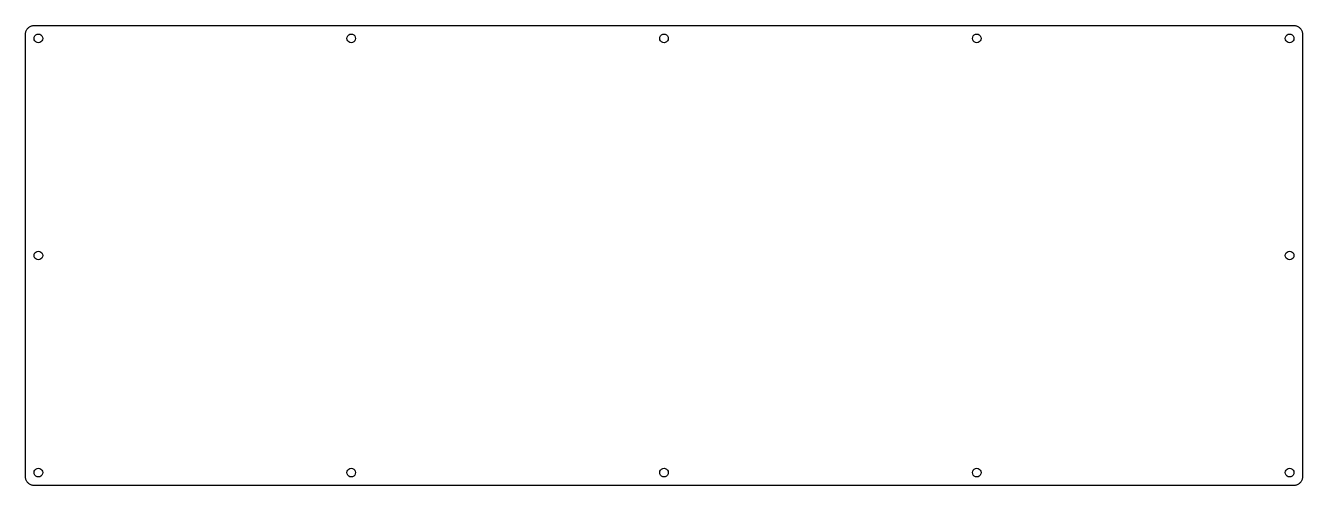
# Model space of a CAD drawing. Extents: x 0 to 11.7, y 9 to 13.2.
import ezdxf

# ---------------------------------------------------------------- set-up
doc = ezdxf.new("R2010")
doc.units = 0
doc.layers.add('Layer_1', color=7, linetype='CONTINUOUS')

msp = doc.modelspace()

# ---------------------------------------------------------------- linework, layer by layer
at = {"layer": 'Layer_1', "color": 7}
for points in [[(11.72252, 13.164194), (11.724213, 13.15825), (11.725394, 13.152187), (11.726142, 13.146045), (11.726378, 13.139864), (11.726378, 9.074903), (11.726142, 9.068722), (11.725394, 9.06258), (11.724213, 9.056517), (11.72252, 9.050572), (11.720394, 9.044785), (11.717795, 9.039155), (11.714764, 9.033761), (11.711339, 9.028604), (11.70752, 9.023761), (11.703307, 9.019234), (11.69878, 9.015021), (11.693937, 9.011202), (11.68878, 9.007777), (11.683386, 9.004746), (11.677756, 9.002147), (11.671969, 9.000021), (11.666024, 8.998328), (11.659961, 8.997147), (11.653819, 8.996399), (11.647638, 8.996163), (0.082677, 8.996163), (0.076496, 8.996399), (0.070354, 8.997147), (0.064291, 8.998328), (0.058346, 9.000021), (0.052559, 9.002147), (0.046929, 9.004746), (0.041535, 9.007777), (0.036378, 9.011202), (0.031535, 9.015021), (0.027008, 9.019234), (0.022795, 9.023761), (0.018976, 9.028604), (0.015551, 9.033761), (0.01252, 9.039155), (0.009921, 9.044785), (0.007795, 9.050572), (0.006102, 9.056517), (0.004921, 9.06258), (0.004173, 9.068722), (0.003937, 9.074903), (0.003937, 13.139864), (0.004173, 13.146045), (0.004921, 13.152187), (0.006102, 13.15825), (0.007795, 13.164194), (0.009921, 13.169982), (0.01252, 13.175612), (0.015551, 13.181005), (0.018976, 13.186163), (0.022795, 13.191005), (0.027008, 13.195533), (0.031535, 13.199746), (0.036378, 13.203565), (0.041535, 13.20699), (0.046929, 13.210021), (0.052559, 13.21262), (0.058346, 13.214746), (0.064291, 13.216439), (0.070354, 13.21762), (0.076496, 13.218368), (0.082677, 13.218604), (11.647638, 13.218604), (11.653819, 13.218368), (11.659961, 13.21762), (11.666024, 13.216439), (11.671969, 13.214746), (11.677756, 13.21262), (11.683386, 13.210021), (11.68878, 13.20699), (11.693937, 13.203565), (11.69878, 13.199746), (11.703307, 13.195533), (11.70752, 13.191005), (11.711339, 13.186163), (11.714764, 13.181005), (11.717795, 13.175612), (11.720394, 13.169982), (11.72252, 13.164194)], [(0.084606, 13.112659), (0.090197, 13.123643), (0.098898, 13.132344), (0.109882, 13.137935), (0.122047, 13.139864), (0.134213, 13.137935), (0.145197, 13.132344), (0.153898, 13.123643), (0.159488, 13.112659), (0.161417, 13.100494), (0.159488, 13.088328), (0.153898, 13.077344), (0.145197, 13.068643), (0.134213, 13.063053), (0.122047, 13.061124), (0.109882, 13.063053), (0.098898, 13.068643), (0.090197, 13.077344), (0.084606, 13.088328), (0.082677, 13.100494), (0.084606, 13.112659)], [(2.956142, 13.112659), (2.961732, 13.123643), (2.970472, 13.132344), (2.981417, 13.137935), (2.993622, 13.139864), (3.005787, 13.137935), (3.016732, 13.132344), (3.025472, 13.123643), (3.031063, 13.112659), (3.032992, 13.100494), (3.031063, 13.088328), (3.025472, 13.077344), (3.016732, 13.068643), (3.005787, 13.063053), (2.993622, 13.061124), (2.981417, 13.063053), (2.970472, 13.068643), (2.961732, 13.077344), (2.956142, 13.088328), (2.954252, 13.100494), (2.956142, 13.112659)], [(5.827717, 13.112659), (5.833307, 13.123643), (5.842008, 13.132344), (5.852992, 13.137935), (5.865158, 13.139864), (5.877323, 13.137935), (5.888307, 13.132344), (5.897008, 13.123643), (5.902598, 13.112659), (5.904528, 13.100494), (5.902598, 13.088328), (5.897008, 13.077344), (5.888307, 13.068643), (5.877323, 13.063053), (5.865158, 13.061124), (5.852992, 13.063053), (5.842008, 13.068643), (5.833307, 13.077344), (5.827717, 13.088328), (5.825787, 13.100494), (5.827717, 13.112659)], [(8.699252, 13.112659), (8.704843, 13.123643), (8.713583, 13.132344), (8.724528, 13.137935), (8.736732, 13.139864), (8.748898, 13.137935), (8.759843, 13.132344), (8.768583, 13.123643), (8.774173, 13.112659), (8.776102, 13.100494), (8.774173, 13.088328), (8.768583, 13.077344), (8.759843, 13.068643), (8.748898, 13.063053), (8.736732, 13.061124), (8.724528, 13.063053), (8.713583, 13.068643), (8.704843, 13.077344), (8.699252, 13.088328), (8.697362, 13.100494), (8.699252, 13.112659)], [(11.570827, 13.112659), (11.576417, 13.123643), (11.585118, 13.132344), (11.596102, 13.137935), (11.608268, 13.139864), (11.620433, 13.137935), (11.631417, 13.132344), (11.640118, 13.123643), (11.645709, 13.112659), (11.647638, 13.100494), (11.645709, 13.088328), (11.640118, 13.077344), (11.631417, 13.068643), (11.620433, 13.063053), (11.608268, 13.061124), (11.596102, 13.063053), (11.585118, 13.068643), (11.576417, 13.077344), (11.570827, 13.088328), (11.568898, 13.100494), (11.570827, 13.112659)], [(0.084606, 11.119549), (0.090197, 11.130533), (0.098898, 11.139234), (0.109882, 11.144824), (0.122047, 11.146753), (0.134213, 11.144824), (0.145197, 11.139234), (0.153898, 11.130533), (0.159488, 11.119549), (0.161417, 11.107383), (0.159488, 11.095218), (0.153898, 11.084234), (0.145197, 11.075533), (0.134213, 11.069942), (0.122047, 11.068013), (0.109882, 11.069942), (0.098898, 11.075533), (0.090197, 11.084234), (0.084606, 11.095218), (0.082677, 11.107383), (0.084606, 11.119549)], [(11.570827, 11.119549), (11.576417, 11.130533), (11.585118, 11.139234), (11.596102, 11.144824), (11.608268, 11.146753), (11.620433, 11.144824), (11.631417, 11.139234), (11.640118, 11.130533), (11.645709, 11.119549), (11.647638, 11.107383), (11.645709, 11.095218), (11.640118, 11.084234), (11.631417, 11.075533), (11.620433, 11.069942), (11.608268, 11.068013), (11.596102, 11.069942), (11.585118, 11.075533), (11.576417, 11.084234), (11.570827, 11.095218), (11.568898, 11.107383), (11.570827, 11.119549)], [(0.084606, 9.126439), (0.090197, 9.137423), (0.098898, 9.146124), (0.109882, 9.151714), (0.122047, 9.153643), (0.134213, 9.151714), (0.145197, 9.146124), (0.153898, 9.137423), (0.159488, 9.126439), (0.161417, 9.114273), (0.159488, 9.102108), (0.153898, 9.091124), (0.145197, 9.082423), (0.134213, 9.076832), (0.122047, 9.074903), (0.109882, 9.076832), (0.098898, 9.082423), (0.090197, 9.091124), (0.084606, 9.102108), (0.082677, 9.114273), (0.084606, 9.126439)], [(2.956142, 9.126439), (2.961732, 9.137423), (2.970472, 9.146124), (2.981417, 9.151714), (2.993622, 9.153643), (3.005787, 9.151714), (3.016732, 9.146124), (3.025472, 9.137423), (3.031063, 9.126439), (3.032992, 9.114273), (3.031063, 9.102108), (3.025472, 9.091124), (3.016732, 9.082423), (3.005787, 9.076832), (2.993622, 9.074903), (2.981417, 9.076832), (2.970472, 9.082423), (2.961732, 9.091124), (2.956142, 9.102108), (2.954252, 9.114273), (2.956142, 9.126439)], [(5.827717, 9.126439), (5.833307, 9.137423), (5.842008, 9.146124), (5.852992, 9.151714), (5.865158, 9.153643), (5.877323, 9.151714), (5.888307, 9.146124), (5.897008, 9.137423), (5.902598, 9.126439), (5.904528, 9.114273), (5.902598, 9.102108), (5.897008, 9.091124), (5.888307, 9.082423), (5.877323, 9.076832), (5.865158, 9.074903), (5.852992, 9.076832), (5.842008, 9.082423), (5.833307, 9.091124), (5.827717, 9.102108), (5.825787, 9.114273), (5.827717, 9.126439)], [(8.699252, 9.126439), (8.704843, 9.137423), (8.713583, 9.146124), (8.724528, 9.151714), (8.736732, 9.153643), (8.748898, 9.151714), (8.759843, 9.146124), (8.768583, 9.137423), (8.774173, 9.126439), (8.776102, 9.114273), (8.774173, 9.102108), (8.768583, 9.091124), (8.759843, 9.082423), (8.748898, 9.076832), (8.736732, 9.074903), (8.724528, 9.076832), (8.713583, 9.082423), (8.704843, 9.091124), (8.699252, 9.102108), (8.697362, 9.114273), (8.699252, 9.126439)], [(11.570827, 9.126439), (11.576417, 9.137423), (11.585118, 9.146124), (11.596102, 9.151714), (11.608268, 9.153643), (11.620433, 9.151714), (11.631417, 9.146124), (11.640118, 9.137423), (11.645709, 9.126439), (11.647638, 9.114273), (11.645709, 9.102108), (11.640118, 9.091124), (11.631417, 9.082423), (11.620433, 9.076832), (11.608268, 9.074903), (11.596102, 9.076832), (11.585118, 9.082423), (11.576417, 9.091124), (11.570827, 9.102108), (11.568898, 9.114273), (11.570827, 9.126439)]]:
    msp.add_lwpolyline(points, close=True, dxfattribs=at)

doc.saveas('drawing.dxf')
